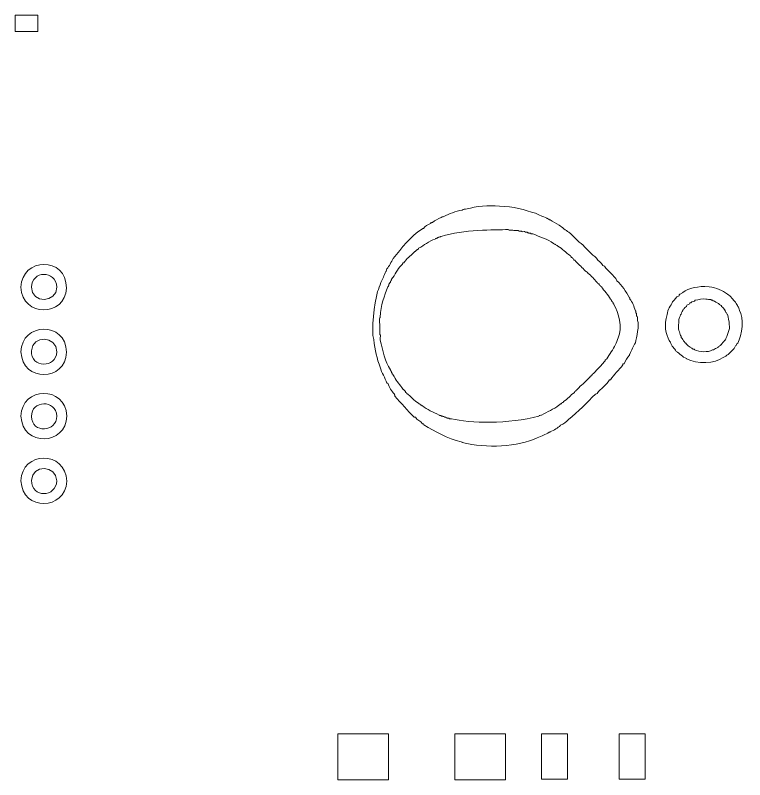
# Model space of a CAD drawing. Header units: inches. Extents: x 1.67 to 6.85, y 3.98 to 6.99.
# Drawn here: x 4.505 to 5.632, y 4.158 to 5.34 of the extents above; entities that cross this region are included whole.
import ezdxf

# ---------------------------------------------------------------- set-up
doc = ezdxf.new("R2010")
doc.units = ezdxf.units.IN
doc.header["$MEASUREMENT"] = 0
doc.layers.add('EBENE_1', color=7, linetype='Continuous')

# ---------------------------------------------------------------- blocks, each defined once
blk = doc.blocks.new('block 2')
at = {"layer": 'EBENE_1', "color": 7, "lineweight": 9, "true_color": 0xffffff}
blk.add_open_spline([(5.2673, 5.0088), (5.2441, 5.0073), (5.1983, 5.0096), (5.1631, 4.9979), (5.1627, 4.9977), (5.1611, 4.9985), (5.1614, 4.9971), (5.1609, 4.9968), (5.1586, 4.9978), (5.1589, 4.9963), (5.1585, 4.9963), (5.158, 4.9963), (5.1573, 4.9963), (5.1573, 4.9961), (5.1573, 4.9959), (5.1573, 4.9954), (5.1568, 4.9954), (5.1563, 4.9954), (5.1556, 4.9954), (5.1556, 4.9953), (5.1556, 4.995), (5.1556, 4.9946), (5.1551, 4.9944), (5.1536, 4.9952), (5.1539, 4.9938), (5.1437, 4.9909), (5.137, 4.984), (5.1281, 4.9796), (5.1281, 4.9791), (5.1283, 4.9785), (5.1273, 4.9787), (5.1273, 4.9782), (5.1273, 4.9777), (5.1264, 4.9779), (5.1267, 4.9769), (5.1259, 4.977), (5.1248, 4.9771), (5.1248, 4.9765), (5.1249, 4.9761), (5.1239, 4.9762), (5.1239, 4.9758), (5.1241, 4.9752), (5.1231, 4.9754), (5.1231, 4.9749), (5.1232, 4.9744), (5.1223, 4.9746), (5.1176, 4.9695), (5.1113, 4.9654), (5.1073, 4.9596), (5.1068, 4.9595), (5.1062, 4.9597), (5.1064, 4.9587), (5.1054, 4.959), (5.1056, 4.9582), (5.1056, 4.9571), (5.1052, 4.9571), (5.1047, 4.9571), (5.1039, 4.9571), (5.1039, 4.9569), (5.1039, 4.9566), (5.1039, 4.9562), (5.1029, 4.9564), (5.1031, 4.9557), (5.1031, 4.9546), (5.1026, 4.9545), (5.102, 4.9547), (5.1023, 4.9537), (5.1017, 4.9537), (5.1012, 4.9538), (5.1014, 4.9529), (5.095, 4.9475), (5.0919, 4.9386), (5.0864, 4.932), (5.0862, 4.9316), (5.087, 4.93), (5.0856, 4.9304), (5.0854, 4.9298), (5.0861, 4.9283), (5.0847, 4.9287), (5.0847, 4.9283), (5.0847, 4.9279), (5.0847, 4.927), (5.0846, 4.927), (5.0843, 4.927), (5.0839, 4.927), (5.0839, 4.9265), (5.084, 4.926), (5.0831, 4.9262), (5.0831, 4.9258), (5.0831, 4.9253), (5.0831, 4.9245), (5.083, 4.9245), (5.0827, 4.9245), (5.0822, 4.9245), (5.082, 4.9239), (5.083, 4.9216), (5.0814, 4.922), (5.0812, 4.9215), (5.082, 4.92), (5.0806, 4.9203), (5.0754, 4.905), (5.0693, 4.8934), (5.0689, 4.8728), (5.0666, 4.8714), (5.0688, 4.8632), (5.0681, 4.8461), (5.0701, 4.845), (5.0684, 4.8434), (5.0689, 4.8377), (5.0732, 4.822), (5.0759, 4.8036), (5.0847, 4.7919), (5.0849, 4.7913), (5.0842, 4.7898), (5.0856, 4.7902), (5.0858, 4.7898), (5.085, 4.7882), (5.0864, 4.7885), (5.0864, 4.7881), (5.0864, 4.7876), (5.0864, 4.7868), (5.0866, 4.7868), (5.0869, 4.7868), (5.0872, 4.7868), (5.0872, 4.7864), (5.0872, 4.7859), (5.0872, 4.7852), (5.0874, 4.7852), (5.0877, 4.7852), (5.0881, 4.7852), (5.088, 4.7846), (5.088, 4.7842), (5.0889, 4.7843), (5.0891, 4.7838), (5.0883, 4.7823), (5.0897, 4.7827), (5.0899, 4.7822), (5.0892, 4.7807), (5.0906, 4.781), (5.0939, 4.7737), (5.0997, 4.7686), (5.1039, 4.7618), (5.1045, 4.7619), (5.1049, 4.7619), (5.1048, 4.761), (5.1052, 4.761), (5.1058, 4.7612), (5.1056, 4.7602), (5.1061, 4.7602), (5.1066, 4.7602), (5.1064, 4.7593), (5.1069, 4.7593), (5.1075, 4.7595), (5.1073, 4.7585), (5.1083, 4.7587), (5.1081, 4.7579), (5.1081, 4.7568), (5.1085, 4.7568), (5.1091, 4.757), (5.1089, 4.756), (5.1095, 4.756), (5.1099, 4.7561), (5.1098, 4.7551), (5.1164, 4.7508), (5.1208, 4.7439), (5.1281, 4.7401), (5.1281, 4.7391), (5.1297, 4.739), (5.1306, 4.7385), (5.1306, 4.7379), (5.1305, 4.7374), (5.1314, 4.7376), (5.1312, 4.7366), (5.132, 4.7367), (5.1331, 4.7368), (5.1331, 4.7362), (5.133, 4.7358), (5.1339, 4.736), (5.1414, 4.7301), (5.1506, 4.7262), (5.1598, 4.7218), (5.1602, 4.7218), (5.1608, 4.722), (5.1606, 4.7209), (5.1612, 4.7207), (5.1635, 4.7216), (5.1631, 4.7201), (5.1637, 4.7198), (5.166, 4.7209), (5.1656, 4.7193), (5.1662, 4.719), (5.1685, 4.72), (5.1681, 4.7184), (5.1687, 4.7182), (5.171, 4.7192), (5.1706, 4.7176), (5.171, 4.7176), (5.1715, 4.7176), (5.1723, 4.7176), (5.1723, 4.7174), (5.1723, 4.7171), (5.1723, 4.7168), (5.1731, 4.7168), (5.1742, 4.7168), (5.1756, 4.7168), (5.1756, 4.7166), (5.1756, 4.7164), (5.1756, 4.7159), (5.1765, 4.7159), (5.1776, 4.7159), (5.1789, 4.7159), (5.2068, 4.7092), (5.2676, 4.7072), (5.314, 4.7201), (5.3142, 4.7213), (5.3166, 4.7213), (5.3181, 4.7218), (5.3269, 4.7268), (5.3371, 4.7306), (5.3448, 4.7368), (5.3453, 4.7368), (5.3458, 4.7367), (5.3456, 4.7376), (5.3461, 4.7376), (5.3467, 4.7374), (5.3465, 4.7385), (5.347, 4.7384), (5.3475, 4.7384), (5.3473, 4.7393), (5.3477, 4.7393), (5.3482, 4.7393), (5.349, 4.7393), (5.349, 4.7394), (5.349, 4.7397), (5.349, 4.7401), (5.3495, 4.7401), (5.35, 4.74), (5.3498, 4.741), (5.3502, 4.741), (5.3507, 4.741), (5.3515, 4.741), (5.3515, 4.7411), (5.3515, 4.7414), (5.3515, 4.7418), (5.352, 4.7418), (5.3525, 4.7417), (5.3523, 4.7426), (5.3588, 4.7464), (5.3629, 4.7525), (5.369, 4.7568), (5.369, 4.7573), (5.3688, 4.7579), (5.3698, 4.7576), (5.3698, 4.7582), (5.3697, 4.7587), (5.3706, 4.7585), (5.3706, 4.7589), (5.3705, 4.7595), (5.3715, 4.7593), (5.3714, 4.7599), (5.3714, 4.7603), (5.3723, 4.7602), (5.3723, 4.7606), (5.3721, 4.7612), (5.3731, 4.761), (5.3731, 4.7615), (5.373, 4.762), (5.374, 4.7618), (5.3788, 4.7681), (5.3858, 4.7722), (5.3906, 4.7785), (5.3911, 4.7785), (5.3917, 4.7783), (5.3915, 4.7793), (5.392, 4.7793), (5.3925, 4.7793), (5.3923, 4.7802), (5.3933, 4.7799), (5.3932, 4.7807), (5.3931, 4.7818), (5.3936, 4.7818), (5.3941, 4.7818), (5.3948, 4.7818), (5.3948, 4.782), (5.3948, 4.7823), (5.3948, 4.7827), (5.3953, 4.7827), (5.3958, 4.7825), (5.3956, 4.7835), (5.3962, 4.7835), (5.3967, 4.7834), (5.3965, 4.7843), (5.4029, 4.7897), (5.408, 4.7967), (5.414, 4.8027), (5.4139, 4.8032), (5.4139, 4.8037), (5.4148, 4.8035), (5.4148, 4.804), (5.4146, 4.8046), (5.4156, 4.8044), (5.4156, 4.8049), (5.4156, 4.8054), (5.4165, 4.8052), (5.4165, 4.8056), (5.4165, 4.8061), (5.4165, 4.8069), (5.4166, 4.8069), (5.4169, 4.8069), (5.4173, 4.8069), (5.4173, 4.8074), (5.4172, 4.8079), (5.4181, 4.8077), (5.4182, 4.8082), (5.418, 4.8087), (5.419, 4.8085), (5.4231, 4.8163), (5.429, 4.8223), (5.4323, 4.8311), (5.4348, 4.833), (5.4347, 4.838), (5.4365, 4.8411), (5.4435, 4.8562), (5.4379, 4.8812), (5.4298, 4.8928), (5.4298, 4.8933), (5.43, 4.8939), (5.429, 4.8936), (5.4287, 4.8942), (5.4297, 4.8965), (5.4281, 4.8961), (5.4281, 4.8966), (5.4283, 4.8972), (5.4273, 4.897), (5.4274, 4.8975), (5.4274, 4.898), (5.4265, 4.8978), (5.4265, 4.8982), (5.4265, 4.8987), (5.4265, 4.8995), (5.4264, 4.8995), (5.4261, 4.8995), (5.4256, 4.8995), (5.4255, 4.9), (5.4262, 4.9015), (5.4248, 4.9012), (5.4208, 4.9082), (5.4152, 4.9136), (5.4106, 4.9203), (5.4102, 4.9204), (5.4096, 4.9202), (5.4098, 4.9212), (5.4093, 4.9211), (5.4088, 4.9211), (5.409, 4.922), (5.4085, 4.922), (5.4079, 4.9218), (5.4081, 4.9228), (5.4071, 4.9226), (5.4073, 4.9234), (5.4073, 4.9245), (5.4069, 4.9245), (5.4064, 4.9245), (5.4056, 4.9245), (5.4056, 4.9246), (5.4056, 4.9249), (5.4056, 4.9253), (5.4051, 4.9253), (5.4046, 4.9253), (5.4048, 4.9262), (5.4043, 4.9262), (5.4038, 4.926), (5.404, 4.927), (5.3995, 4.9318), (5.3951, 4.9371), (5.3898, 4.9412), (5.3898, 4.9417), (5.3899, 4.9422), (5.389, 4.942), (5.389, 4.9425), (5.3892, 4.9431), (5.3881, 4.9429), (5.3884, 4.9439), (5.3876, 4.9437), (5.3865, 4.9437), (5.3865, 4.9442), (5.3867, 4.9447), (5.3856, 4.9445), (5.3857, 4.9451), (5.3857, 4.9456), (5.3848, 4.9454), (5.3848, 4.9458), (5.385, 4.9464), (5.384, 4.9462), (5.3801, 4.9519), (5.3737, 4.9554), (5.3698, 4.9612), (5.368, 4.9608), (5.3679, 4.9625), (5.3673, 4.9637), (5.3668, 4.9637), (5.3663, 4.9636), (5.3665, 4.9646), (5.366, 4.9646), (5.3654, 4.9644), (5.3656, 4.9654), (5.3652, 4.9654), (5.3647, 4.9654), (5.364, 4.9654), (5.364, 4.9658), (5.364, 4.9664), (5.364, 4.9671), (5.3635, 4.9671), (5.3629, 4.9669), (5.3631, 4.9679), (5.3626, 4.9679), (5.3621, 4.9678), (5.3623, 4.9687), (5.3553, 4.9727), (5.3506, 4.9792), (5.3431, 4.9829), (5.3432, 4.9839), (5.3415, 4.9841), (5.3406, 4.9846), (5.3409, 4.9856), (5.3401, 4.9855), (5.339, 4.9854), (5.3392, 4.9865), (5.3384, 4.9863), (5.3373, 4.9863), (5.3373, 4.9867), (5.3375, 4.9873), (5.3365, 4.9871), (5.3276, 4.9939), (5.3156, 4.9971), (5.3048, 5.0021), (5.3042, 5.0025), (5.3012, 5.0012), (5.3015, 5.0029), (5.3008, 5.0033), (5.2978, 5.0021), (5.2981, 5.0038), (5.2977, 5.0038), (5.2974, 5.0038), (5.2965, 5.0038), (5.2965, 5.0039), (5.2965, 5.0042), (5.2965, 5.0046), (5.2957, 5.005), (5.2921, 5.0037), (5.2923, 5.0054), (5.2913, 5.0059), (5.2873, 5.0044), (5.2873, 5.0063), (5.2863, 5.0067), (5.2823, 5.0053), (5.2823, 5.0071), (5.2804, 5.0077), (5.275, 5.0059), (5.274, 5.0079), (5.272, 5.0079), (5.2699, 5.0079), (5.2674, 5.0079)], degree=3, knots=[0, 0, 0, 0, 1, 1, 1, 2, 2, 2, 3, 3, 3, 4, 4, 4, 5, 5, 5, 6, 6, 6, 7, 7, 7, 8, 8, 8, 9, 9, 9, 10, 10, 10, 11, 11, 11, 12, 12, 12, 13, 13, 13, 14, 14, 14, 15, 15, 15, 16, 16, 16, 17, 17, 17, 18, 18, 18, 19, 19, 19, 20, 20, 20, 21, 21, 21, 22, 22, 22, 23, 23, 23, 24, 24, 24, 25, 25, 25, 26, 26, 26, 27, 27, 27, 28, 28, 28, 29, 29, 29, 30, 30, 30, 31, 31, 31, 32, 32, 32, 33, 33, 33, 34, 34, 34, 35, 35, 35, 36, 36, 36, 37, 37, 37, 38, 38, 38, 39, 39, 39, 40, 40, 40, 41, 41, 41, 42, 42, 42, 43, 43, 43, 44, 44, 44, 45, 45, 45, 46, 46, 46, 47, 47, 47, 48, 48, 48, 49, 49, 49, 50, 50, 50, 51, 51, 51, 52, 52, 52, 53, 53, 53, 54, 54, 54, 55, 55, 55, 56, 56, 56, 57, 57, 57, 58, 58, 58, 59, 59, 59, 60, 60, 60, 61, 61, 61, 62, 62, 62, 63, 63, 63, 64, 64, 64, 65, 65, 65, 66, 66, 66, 67, 67, 67, 68, 68, 68, 69, 69, 69, 70, 70, 70, 71, 71, 71, 72, 72, 72, 73, 73, 73, 74, 74, 74, 75, 75, 75, 76, 76, 76, 77, 77, 77, 78, 78, 78, 79, 79, 79, 80, 80, 80, 81, 81, 81, 82, 82, 82, 83, 83, 83, 84, 84, 84, 85, 85, 85, 86, 86, 86, 87, 87, 87, 88, 88, 88, 89, 89, 89, 90, 90, 90, 91, 91, 91, 92, 92, 92, 93, 93, 93, 94, 94, 94, 95, 95, 95, 96, 96, 96, 97, 97, 97, 98, 98, 98, 99, 99, 99, 100, 100, 100, 101, 101, 101, 102, 102, 102, 103, 103, 103, 104, 104, 104, 105, 105, 105, 106, 106, 106, 107, 107, 107, 108, 108, 108, 109, 109, 109, 110, 110, 110, 111, 111, 111, 112, 112, 112, 113, 113, 113, 114, 114, 114, 115, 115, 115, 116, 116, 116, 117, 117, 117, 118, 118, 118, 119, 119, 119, 120, 120, 120, 121, 121, 121, 122, 122, 122, 123, 123, 123, 124, 124, 124, 125, 125, 125, 126, 126, 126, 127, 127, 127, 128, 128, 128, 129, 129, 129, 130, 130, 130, 131, 131, 131, 132, 132, 132, 133, 133, 133, 134, 134, 134, 135, 135, 135, 136, 136, 136, 137, 137, 137, 138, 138, 138, 139, 139, 139, 140, 140, 140, 141, 141, 141, 142, 142, 142, 143, 143, 143, 144, 144, 144, 145, 145, 145, 146, 146, 146, 147, 147, 147, 148, 148, 148, 149, 149, 149, 150, 150, 150, 151, 151, 151, 152, 152, 152, 153, 153, 153, 154, 154, 154, 154], dxfattribs=at)
blk = doc.blocks.new('block 3')
at = {"layer": 'EBENE_1', "color": 7, "lineweight": 9, "true_color": 0xffffff}
blk.add_open_spline([(5.2531, 5.0447), (5.2745, 5.0449), (5.2921, 5.039), (5.309, 5.0338), (5.3143, 5.031), (5.3204, 5.0287), (5.3265, 5.0263), (5.3263, 5.0253), (5.327, 5.0254), (5.3281, 5.0255), (5.3279, 5.0244), (5.3287, 5.0246), (5.3298, 5.0246), (5.3296, 5.0236), (5.3303, 5.0238), (5.3315, 5.0238), (5.3359, 5.0209), (5.3404, 5.0179), (5.3456, 5.0155), (5.3503, 5.0117), (5.3549, 5.0076), (5.3606, 5.0046), (5.3677, 4.998), (5.3744, 4.9905), (5.3823, 4.9846), (5.3882, 4.9772), (5.3956, 4.9705), (5.4031, 4.9646), (5.4052, 4.9596), (5.4112, 4.9582), (5.4131, 4.9529), (5.4143, 4.953), (5.4138, 4.9516), (5.4156, 4.952), (5.4211, 4.9438), (5.43, 4.9386), (5.4348, 4.9295), (5.4426, 4.9224), (5.4487, 4.9128), (5.454, 4.9028), (5.455, 4.903), (5.4549, 4.9023), (5.4548, 4.9012), (5.4586, 4.8962), (5.4612, 4.8899), (5.4632, 4.8828), (5.4646, 4.8831), (5.4638, 4.881), (5.464, 4.8795), (5.4656, 4.8796), (5.4645, 4.8771), (5.4648, 4.8753), (5.4666, 4.8743), (5.4665, 4.871), (5.4665, 4.8678), (5.4701, 4.8607), (5.4646, 4.8418), (5.4632, 4.8336), (5.4602, 4.8281), (5.4575, 4.8221), (5.4548, 4.8161), (5.4538, 4.8163), (5.454, 4.8155), (5.454, 4.8144), (5.4508, 4.8105), (5.4477, 4.8063), (5.4457, 4.801), (5.4453, 4.801), (5.445, 4.801), (5.444, 4.801), (5.444, 4.8007), (5.444, 4.8002), (5.444, 4.7994), (5.4377, 4.7917), (5.4305, 4.7846), (5.4248, 4.776), (5.4245, 4.776), (5.4239, 4.776), (5.4232, 4.776), (5.4182, 4.7678), (5.4094, 4.763), (5.404, 4.7551), (5.4029, 4.7553), (5.4033, 4.7538), (5.4015, 4.7543), (5.3883, 4.7408), (5.3751, 4.7267), (5.3598, 4.7151), (5.3566, 4.7113), (5.3524, 4.7081), (5.3473, 4.7059), (5.3433, 4.7014), (5.3374, 4.6987), (5.3315, 4.6959), (5.3317, 4.6949), (5.3309, 4.695), (5.3298, 4.6951), (5.3245, 4.6916), (5.3184, 4.6888), (5.3115, 4.6867), (5.2815, 4.6724), (5.2334, 4.67), (5.1956, 4.6792), (5.1958, 4.6803), (5.1951, 4.6801), (5.1939, 4.6801), (5.1723, 4.686), (5.1537, 4.6958), (5.1364, 4.7068), (5.1362, 4.7077), (5.1356, 4.7086), (5.1339, 4.7084), (5.1315, 4.7126), (5.1253, 4.7138), (5.1231, 4.7184), (5.1227, 4.7184), (5.1222, 4.7184), (5.1214, 4.7184), (5.1105, 4.7283), (5.1015, 4.7402), (5.0914, 4.751), (5.0914, 4.7514), (5.0914, 4.7518), (5.0914, 4.7526), (5.0905, 4.7525), (5.0905, 4.7531), (5.0906, 4.7543), (5.0863, 4.7588), (5.0827, 4.7641), (5.0806, 4.771), (5.0802, 4.771), (5.0797, 4.771), (5.0789, 4.771), (5.0766, 4.7801), (5.0709, 4.7862), (5.0689, 4.796), (5.0636, 4.8083), (5.0606, 4.822), (5.0589, 4.8386), (5.0542, 4.8523), (5.0599, 4.8947), (5.0647, 4.9128), (5.0667, 4.9169), (5.0682, 4.922), (5.0697, 4.927), (5.0726, 4.9321), (5.0747, 4.9379), (5.0772, 4.9437), (5.0785, 4.944), (5.0785, 4.9464), (5.0789, 4.9479), (5.083, 4.9519), (5.0856, 4.9584), (5.0889, 4.9637), (5.102, 4.9806), (5.1153, 4.9978), (5.1339, 5.0096), (5.1337, 5.0107), (5.1345, 5.0105), (5.1356, 5.0105), (5.138, 5.014), (5.1421, 5.016), (5.1464, 5.018), (5.1462, 5.019), (5.1469, 5.0188), (5.1481, 5.0188), (5.1479, 5.0199), (5.1486, 5.0196), (5.1498, 5.0196), (5.153, 5.0231), (5.1582, 5.025), (5.1631, 5.0271), (5.1633, 5.0284), (5.1657, 5.0284), (5.1673, 5.0288), (5.1753, 5.0333), (5.1848, 5.0368), (5.1956, 5.0388), (5.1967, 5.0404), (5.2001, 5.0403), (5.2031, 5.0405), (5.216, 5.0444), (5.2365, 5.047), (5.2531, 5.0447)], degree=3, knots=[0, 0, 0, 0, 1, 1, 1, 2, 2, 2, 3, 3, 3, 4, 4, 4, 5, 5, 5, 6, 6, 6, 7, 7, 7, 8, 8, 8, 9, 9, 9, 10, 10, 10, 11, 11, 11, 12, 12, 12, 13, 13, 13, 14, 14, 14, 15, 15, 15, 16, 16, 16, 17, 17, 17, 18, 18, 18, 19, 19, 19, 20, 20, 20, 21, 21, 21, 22, 22, 22, 23, 23, 23, 24, 24, 24, 25, 25, 25, 26, 26, 26, 27, 27, 27, 28, 28, 28, 29, 29, 29, 30, 30, 30, 31, 31, 31, 32, 32, 32, 33, 33, 33, 34, 34, 34, 35, 35, 35, 36, 36, 36, 37, 37, 37, 38, 38, 38, 39, 39, 39, 40, 40, 40, 41, 41, 41, 42, 42, 42, 43, 43, 43, 44, 44, 44, 45, 45, 45, 46, 46, 46, 47, 47, 47, 48, 48, 48, 49, 49, 49, 50, 50, 50, 51, 51, 51, 52, 52, 52, 53, 53, 53, 54, 54, 54, 55, 55, 55, 56, 56, 56, 57, 57, 57, 58, 58, 58, 59, 59, 59, 60, 60, 60, 61, 61, 61, 61], dxfattribs=at)
blk = doc.blocks.new('block 6')
at = {"layer": 'EBENE_1', "color": 7, "lineweight": 9, "true_color": 0xffffff}
blk.add_open_spline([(5.5723, 4.9012), (5.5659, 4.9018), (5.5614, 4.9), (5.5557, 4.8995), (5.5551, 4.8968), (5.55, 4.8978), (5.549, 4.8953), (5.5486, 4.8953), (5.548, 4.8953), (5.5473, 4.8953), (5.5475, 4.8919), (5.542, 4.8932), (5.5423, 4.8895), (5.5411, 4.8892), (5.5404, 4.8881), (5.539, 4.8878), (5.5389, 4.8871), (5.5395, 4.8858), (5.5382, 4.8861), (5.5382, 4.8859), (5.5382, 4.8856), (5.5382, 4.8853), (5.538, 4.8853), (5.5377, 4.8853), (5.5373, 4.8853), (5.537, 4.8822), (5.5341, 4.8813), (5.534, 4.8778), (5.532, 4.8769), (5.5324, 4.8724), (5.5307, 4.8711), (5.5307, 4.8674), (5.5285, 4.8556), (5.5315, 4.8503), (5.5318, 4.8477), (5.5326, 4.8451), (5.534, 4.8436), (5.534, 4.8431), (5.534, 4.8426), (5.534, 4.8419), (5.536, 4.8403), (5.5367, 4.8367), (5.539, 4.8352), (5.5388, 4.8339), (5.5408, 4.8342), (5.5407, 4.8327), (5.5409, 4.8327), (5.5412, 4.8327), (5.5415, 4.8327), (5.5415, 4.8325), (5.5415, 4.8322), (5.5415, 4.8319), (5.5435, 4.8308), (5.5444, 4.8279), (5.5473, 4.8277), (5.5468, 4.8254), (5.5495, 4.8262), (5.5507, 4.8252), (5.5502, 4.8235), (5.5527, 4.8253), (5.5523, 4.8236), (5.5531, 4.8233), (5.5552, 4.8242), (5.5548, 4.8227), (5.5621, 4.8196), (5.5755, 4.8179), (5.5823, 4.8227), (5.5828, 4.8227), (5.5834, 4.8227), (5.584, 4.8227), (5.5854, 4.8244), (5.5883, 4.8251), (5.5907, 4.8261), (5.5903, 4.8273), (5.5918, 4.8264), (5.5915, 4.8277), (5.5922, 4.8283), (5.594, 4.8282), (5.594, 4.8294), (5.5942, 4.8294), (5.5945, 4.8294), (5.5948, 4.8294), (5.5949, 4.8296), (5.5948, 4.8299), (5.5948, 4.8302), (5.5951, 4.8302), (5.5953, 4.8302), (5.5957, 4.8302), (5.5973, 4.8329), (5.6, 4.8349), (5.6015, 4.8377), (5.6017, 4.8378), (5.602, 4.8377), (5.6023, 4.8377), (5.6044, 4.8444), (5.6105, 4.854), (5.6082, 4.8619), (5.6085, 4.8669), (5.6066, 4.8725), (5.6057, 4.877), (5.604, 4.8769), (5.6054, 4.8805), (5.6032, 4.8803), (5.603, 4.8815), (5.6027, 4.8834), (5.6015, 4.8836), (5.6015, 4.8838), (5.6015, 4.8841), (5.6015, 4.8845), (5.5997, 4.8857), (5.599, 4.8887), (5.5965, 4.8895), (5.5969, 4.8914), (5.5951, 4.8913), (5.594, 4.892), (5.594, 4.8922), (5.594, 4.8925), (5.594, 4.8928), (5.5938, 4.8928), (5.5935, 4.8928), (5.5932, 4.8928), (5.5916, 4.8952), (5.5878, 4.8959), (5.5857, 4.8978), (5.5845, 4.898), (5.5826, 4.8983), (5.5823, 4.8995), (5.5816, 4.8997), (5.5795, 4.8988), (5.5798, 4.9003), (5.5767, 4.8998), (5.5756, 4.9014), (5.5723, 4.9012)], degree=3, knots=[0, 0, 0, 0, 1, 1, 1, 2, 2, 2, 3, 3, 3, 4, 4, 4, 5, 5, 5, 6, 6, 6, 7, 7, 7, 8, 8, 8, 9, 9, 9, 10, 10, 10, 11, 11, 11, 12, 12, 12, 13, 13, 13, 14, 14, 14, 15, 15, 15, 16, 16, 16, 17, 17, 17, 18, 18, 18, 19, 19, 19, 20, 20, 20, 21, 21, 21, 22, 22, 22, 23, 23, 23, 24, 24, 24, 25, 25, 25, 26, 26, 26, 27, 27, 27, 28, 28, 28, 29, 29, 29, 30, 30, 30, 31, 31, 31, 32, 32, 32, 33, 33, 33, 34, 34, 34, 35, 35, 35, 36, 36, 36, 37, 37, 37, 38, 38, 38, 39, 39, 39, 40, 40, 40, 41, 41, 41, 42, 42, 42, 43, 43, 43, 44, 44, 44, 44], dxfattribs=at)
blk = doc.blocks.new('block 7')
at = {"layer": 'EBENE_1', "color": 7, "lineweight": 9, "true_color": 0xffffff}
blk.add_open_spline([(5.5773, 4.9203), (5.5886, 4.9186), (5.5982, 4.9147), (5.6057, 4.9087), (5.6107, 4.9054), (5.6139, 4.9003), (5.6182, 4.8961), (5.6188, 4.8936), (5.6211, 4.8924), (5.6215, 4.8895), (5.6231, 4.8886), (5.6234, 4.8858), (5.624, 4.8836), (5.6322, 4.8722), (5.6276, 4.8454), (5.6215, 4.8327), (5.6193, 4.8327), (5.62, 4.8291), (5.6182, 4.8286), (5.6156, 4.8229), (5.6103, 4.8198), (5.6065, 4.8152), (5.6036, 4.8146), (5.6025, 4.8114), (5.599, 4.811), (5.5861, 4.8003), (5.5585, 4.801), (5.5423, 4.8085), (5.5423, 4.8088), (5.5423, 4.809), (5.5423, 4.8094), (5.5359, 4.8116), (5.5317, 4.8166), (5.5265, 4.8202), (5.5237, 4.8251), (5.5188, 4.8281), (5.5173, 4.8344), (5.5163, 4.8344), (5.5162, 4.8361), (5.5157, 4.8369), (5.5106, 4.8462), (5.5068, 4.8614), (5.5123, 4.877), (5.5127, 4.8857), (5.5181, 4.89), (5.5207, 4.897), (5.5244, 4.8993), (5.5257, 4.9049), (5.5307, 4.9062), (5.5305, 4.9085), (5.5327, 4.9092), (5.5348, 4.9095), (5.5349, 4.9102), (5.5356, 4.9111), (5.5365, 4.9112), (5.5463, 4.9184), (5.5594, 4.9213), (5.5773, 4.9203)], degree=3, knots=[0, 0, 0, 0, 1, 1, 1, 2, 2, 2, 3, 3, 3, 4, 4, 4, 5, 5, 5, 6, 6, 6, 7, 7, 7, 8, 8, 8, 9, 9, 9, 10, 10, 10, 11, 11, 11, 12, 12, 12, 13, 13, 13, 14, 14, 14, 15, 15, 15, 16, 16, 16, 17, 17, 17, 18, 18, 18, 19, 19, 19, 19], dxfattribs=at)
blk = doc.blocks.new('block 30')
at = {"layer": 'EBENE_1', "color": 7, "lineweight": 9, "true_color": 0xffffff}
blk.add_open_spline([(4.5134, 4.9195), (4.5142, 4.9656), (4.584, 4.9677), (4.5837, 4.9181), (4.5819, 4.8734), (4.5152, 4.8723), (4.5134, 4.9195)], degree=3, knots=[0, 0, 0, 0, 1, 1, 1, 2, 2, 2, 2], dxfattribs=at)
blk = doc.blocks.new('block 31')
at = {"layer": 'EBENE_1', "color": 7, "lineweight": 9, "true_color": 0xffffff}
blk.add_open_spline([(4.5688, 4.9195), (4.5689, 4.8952), (4.5297, 4.8935), (4.5297, 4.9195), (4.5296, 4.9453), (4.5678, 4.9463), (4.5688, 4.9195)], degree=3, knots=[0, 0, 0, 0, 1, 1, 1, 2, 2, 2, 2], dxfattribs=at)
blk = doc.blocks.new('block 32')
at = {"layer": 'EBENE_1', "color": 7, "lineweight": 9, "true_color": 0xffffff}
blk.add_open_spline([(4.5134, 4.7201), (4.5144, 4.7656), (4.582, 4.7683), (4.5842, 4.7201), (4.5835, 4.6748), (4.5155, 4.6717), (4.5134, 4.7201)], degree=3, knots=[0, 0, 0, 0, 1, 1, 1, 2, 2, 2, 2], dxfattribs=at)
blk = doc.blocks.new('block 33')
at = {"layer": 'EBENE_1', "color": 7, "lineweight": 9, "true_color": 0xffffff}
blk.add_open_spline([(4.5688, 4.7201), (4.569, 4.6951), (4.5303, 4.6926), (4.5297, 4.7196), (4.5288, 4.7447), (4.5679, 4.7462), (4.5688, 4.7201)], degree=3, knots=[0, 0, 0, 0, 1, 1, 1, 2, 2, 2, 2], dxfattribs=at)
blk = doc.blocks.new('block 34')
at = {"layer": 'EBENE_1', "color": 7, "lineweight": 9, "true_color": 0xffffff}
blk.add_open_spline([(4.5134, 4.8194), (4.5141, 4.865), (4.5831, 4.8677), (4.5837, 4.8189), (4.5828, 4.7735), (4.5154, 4.7717), (4.5134, 4.8194)], degree=3, knots=[0, 0, 0, 0, 1, 1, 1, 2, 2, 2, 2], dxfattribs=at)
blk = doc.blocks.new('block 35')
at = {"layer": 'EBENE_1', "color": 7, "lineweight": 9, "true_color": 0xffffff}
blk.add_open_spline([(4.5688, 4.8194), (4.5684, 4.7939), (4.5278, 4.7938), (4.5297, 4.8213), (4.5312, 4.8459), (4.5686, 4.845), (4.5688, 4.8194)], degree=3, knots=[0, 0, 0, 0, 1, 1, 1, 2, 2, 2, 2], dxfattribs=at)
blk = doc.blocks.new('block 36')
at = {"layer": 'EBENE_1', "color": 7, "lineweight": 9, "true_color": 0xffffff}
blk.add_open_spline([(4.5134, 4.62), (4.5143, 4.6659), (4.5829, 4.668), (4.5842, 4.6193), (4.5825, 4.5744), (4.5155, 4.5721), (4.5134, 4.62)], degree=3, knots=[0, 0, 0, 0, 1, 1, 1, 2, 2, 2, 2], dxfattribs=at)
blk = doc.blocks.new('block 37')
at = {"layer": 'EBENE_1', "color": 7, "lineweight": 9, "true_color": 0xffffff}
blk.add_open_spline([(4.5688, 4.62), (4.5682, 4.5943), (4.5295, 4.5927), (4.5297, 4.6209), (4.5302, 4.6451), (4.5685, 4.6449), (4.5688, 4.62)], degree=3, knots=[0, 0, 0, 0, 1, 1, 1, 2, 2, 2, 2], dxfattribs=at)
blk = doc.blocks.new('block 72')
at = {"layer": 'EBENE_1', "color": 7, "lineweight": 9, "true_color": 0xffffff}
blk.add_lwpolyline([(5.0031, 4.2287), (5.0031, 4.1578), (5.0814, 4.1578), (5.0814, 4.2287), (5.0031, 4.2287)], dxfattribs=at)
blk = doc.blocks.new('block 73')
at = {"layer": 'EBENE_1', "color": 7, "lineweight": 9, "true_color": 0xffffff}
blk.add_lwpolyline([(5.1839, 4.2287), (5.1839, 4.1578), (5.2623, 4.1578), (5.2623, 4.2287), (5.1839, 4.2287)], dxfattribs=at)
blk = doc.blocks.new('block 365')
at = {"layer": 'EBENE_1', "color": 7, "lineweight": 9, "true_color": 0xffffff}
blk.add_lwpolyline([(5.4382, 4.2287), (5.4382, 4.1586), (5.4782, 4.1586), (5.4782, 4.2287), (5.4382, 4.2287)], dxfattribs=at)
blk = doc.blocks.new('block 366')
at = {"layer": 'EBENE_1', "color": 7, "lineweight": 9, "true_color": 0xffffff}
blk.add_lwpolyline([(5.3181, 4.2287), (5.3181, 4.1586), (5.3581, 4.1586), (5.3581, 4.2287), (5.3181, 4.2287)], dxfattribs=at)
blk = doc.blocks.new('block 508')
at = {"layer": 'EBENE_1', "color": 7, "lineweight": 9, "true_color": 0xffffff}
blk.add_lwpolyline([(4.5046, 5.34), (4.5046, 5.315), (4.5397, 5.315), (4.5397, 5.34), (4.5046, 5.34)], dxfattribs=at)

msp = doc.modelspace()

# ---------------------------------------------------------------- block references
at = {"layer": 'EBENE_1'}
for name in ['block 508', 'block 3', 'block 2', 'block 30', 'block 31', 'block 7', 'block 6', 'block 34', 'block 35', 'block 32', 'block 33', 'block 36', 'block 37', 'block 72', 'block 73', 'block 366', 'block 365']:
    msp.add_blockref(name, (0, 0), dxfattribs=at)

doc.saveas('drawing.dxf')
